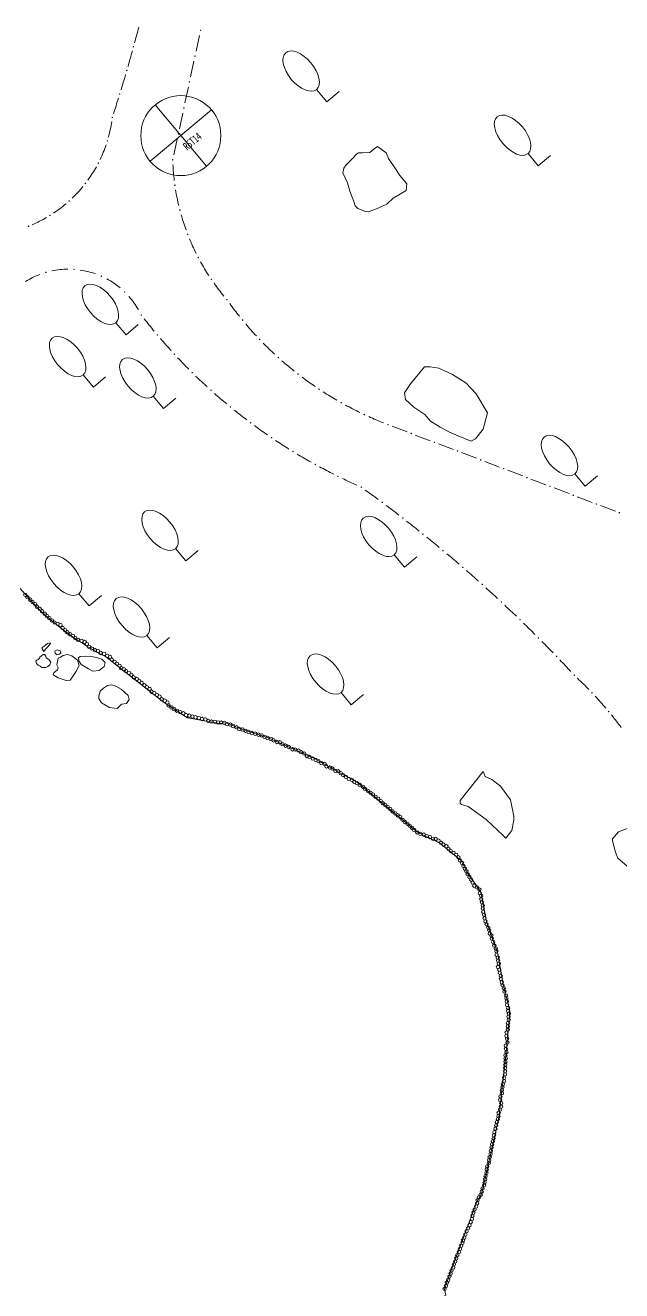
# Model space of a CAD drawing. Header units: metres. Extents: x -10443 to -4073, y -33280 to -26846.
# Drawn here: x -7819.47 to -7800.84, y -29618.08 to -29578.56 of the extents above; entities that cross this region are included whole.
import ezdxf
from ezdxf.enums import TextEntityAlignment as Align

# ---------------------------------------------------------------- set-up
doc = ezdxf.new("R2010")
doc.units = ezdxf.units.M
doc.header["$MEASUREMENT"] = 0
doc.linetypes.add('CONTINUOUS_1', pattern=[0])
doc.linetypes.add('CONTINUOUS_2', pattern=[0])
for name, color, linetype, lineweight in [('園路', 241, 'CONTINUOUS_2', 18), ('基準点', 254, 'CONTINUOUS_2', 18), ('木', 254, 'CONTINUOUS_2', 18), ('木材', 241, 'CONTINUOUS_2', 18), ('石', 241, 'CONTINUOUS_2', 18), ('護岸', 241, 'CONTINUOUS_2', 18)]:
    doc.layers.add(name, color=color, linetype=linetype, lineweight=lineweight)
doc.styles.add('MS Gothic', font='MS Gothic.ttf')

msp = doc.modelspace()

# ---------------------------------------------------------------- hatches: boundary and pattern name
at = {"layer": '園路', "linetype": 'CONTINUOUS_1', "lineweight": 18}
for points in [[(-7813.985, -29578.717, 1), (-7814, -29578.717, 1)], [(-7816.081, -29579.235, 1), (-7816.096, -29579.235, 1)], [(-7814.158, -29579.526, 1), (-7814.173, -29579.526, 1)], [(-7816.29, -29579.974, 1), (-7816.305, -29579.974, 1)], [(-7814.332, -29580.336, 1), (-7814.347, -29580.336, 1)], [(-7816.511, -29580.71, 1), (-7816.526, -29580.71, 1)], [(-7816.744, -29581.441, 1), (-7816.759, -29581.441, 1)], [(-7814.506, -29581.145, 1), (-7814.521, -29581.145, 1)], [(-7816.897, -29582.175, 1), (-7816.912, -29582.175, 1)], [(-7814.68, -29581.954, 1), (-7814.695, -29581.954, 1)], [(-7817.18, -29582.868, 1), (-7817.195, -29582.868, 1)], [(-7814.854, -29582.763, 1), (-7814.869, -29582.763, 1)], [(-7817.582, -29583.501, 1), (-7817.597, -29583.501, 1)], [(-7814.787, -29583.556, 1), (-7814.802, -29583.556, 1)], [(-7818.09, -29584.05, 1), (-7818.105, -29584.05, 1)], [(-7818.689, -29584.5, 1), (-7818.704, -29584.5, 1)], [(-7814.63, -29584.335, 1), (-7814.645, -29584.335, 1)], [(-7819.359, -29584.836, 1), (-7819.374, -29584.836, 1)], [(-7814.386, -29585.092, 1), (-7814.401, -29585.092, 1)], [(-7814.057, -29585.816, 1), (-7814.072, -29585.816, 1)], [(-7818.819, -29586.279, 1), (-7818.834, -29586.279, 1)], [(-7817.941, -29586.185, 1), (-7817.956, -29586.185, 1)], [(-7817.085, -29586.398, 1), (-7817.1, -29586.398, 1)], [(-7813.648, -29586.498, 1), (-7813.663, -29586.498, 1)], [(-7816.354, -29586.892, 1), (-7816.369, -29586.892, 1)], [(-7813.163, -29587.128, 1), (-7813.178, -29587.128, 1)], [(-7815.837, -29587.608, 1), (-7815.852, -29587.608, 1)], [(-7812.673, -29587.77, 1), (-7812.688, -29587.77, 1)], [(-7815.335, -29588.232, 1), (-7815.35, -29588.232, 1)], [(-7812.136, -29588.374, 1), (-7812.151, -29588.374, 1)], [(-7814.803, -29588.833, 1), (-7814.818, -29588.833, 1)], [(-7811.556, -29588.937, 1), (-7811.571, -29588.937, 1)], [(-7814.246, -29589.409, 1), (-7814.261, -29589.409, 1)], [(-7810.936, -29589.455, 1), (-7810.951, -29589.455, 1)], [(-7813.662, -29589.958, 1), (-7813.677, -29589.958, 1)], [(-7810.28, -29589.926, 1), (-7810.295, -29589.926, 1)], [(-7813.053, -29590.481, 1), (-7813.068, -29590.481, 1)], [(-7809.591, -29590.348, 1), (-7809.606, -29590.348, 1)], [(-7812.422, -29590.975, 1), (-7812.437, -29590.975, 1)], [(-7808.872, -29590.717, 1), (-7808.887, -29590.717, 1)], [(-7808.128, -29591.033, 1), (-7808.143, -29591.033, 1)], [(-7807.405, -29591.308, 1), (-7807.42, -29591.308, 1)], [(-7811.768, -29591.439, 1), (-7811.783, -29591.439, 1)], [(-7806.682, -29591.583, 1), (-7806.697, -29591.583, 1)], [(-7811.094, -29591.873, 1), (-7811.109, -29591.873, 1)], [(-7805.96, -29591.859, 1), (-7805.975, -29591.859, 1)], [(-7805.237, -29592.134, 1), (-7805.252, -29592.134, 1)], [(-7810.401, -29592.276, 1), (-7810.416, -29592.276, 1)], [(-7804.514, -29592.409, 1), (-7804.529, -29592.409, 1)], [(-7809.69, -29592.647, 1), (-7809.705, -29592.647, 1)], [(-7808.963, -29592.984, 1), (-7808.978, -29592.984, 1)], [(-7803.791, -29592.685, 1), (-7803.806, -29592.685, 1)], [(-7803.068, -29592.96, 1), (-7803.083, -29592.96, 1)], [(-7802.345, -29593.236, 1), (-7802.36, -29593.236, 1)], [(-7808.311, -29593.462, 1), (-7808.326, -29593.462, 1)], [(-7801.622, -29593.511, 1), (-7801.637, -29593.511, 1)], [(-7800.899, -29593.786, 1), (-7800.914, -29593.786, 1)], [(-7807.668, -29593.951, 1), (-7807.683, -29593.951, 1)], [(-7807.034, -29594.453, 1), (-7807.049, -29594.453, 1)], [(-7806.409, -29594.965, 1), (-7806.424, -29594.965, 1)], [(-7805.794, -29595.489, 1), (-7805.809, -29595.489, 1)], [(-7805.188, -29596.024, 1), (-7805.203, -29596.024, 1)], [(-7804.592, -29596.57, 1), (-7804.607, -29596.57, 1)], [(-7804.006, -29597.126, 1), (-7804.021, -29597.126, 1)], [(-7803.43, -29597.693, 1), (-7803.445, -29597.693, 1)], [(-7802.865, -29598.271, 1), (-7802.88, -29598.271, 1)], [(-7802.31, -29598.858, 1), (-7802.325, -29598.858, 1)], [(-7801.757, -29599.408, 1), (-7801.772, -29599.408, 1)], [(-7801.239, -29599.992, 1), (-7801.254, -29599.992, 1)]]:
    msp.add_hatch(color=241, dxfattribs=at).paths.add_polyline_path(points, flags=0)

# ---------------------------------------------------------------- linework, layer by layer
at = {"layer": '園路', "color": 1, "linetype": 'CONTINUOUS_1', "lineweight": 18}
for p, q in [((-7814.027, -29578.877), (-7814.132, -29579.366)), ((-7814.2, -29579.687), (-7814.305, -29580.175)), ((-7814.374, -29580.496), (-7814.479, -29580.985)), ((-7814.548, -29581.305), (-7814.653, -29581.794)), ((-7814.722, -29582.114), (-7814.827, -29582.603)), ((-7808.008, -29591.081), (-7807.541, -29591.259)), ((-7807.285, -29591.357), (-7806.818, -29591.535)), ((-7806.562, -29591.632), (-7806.095, -29591.81)), ((-7805.839, -29591.907), (-7805.372, -29592.085)), ((-7805.116, -29592.183), (-7804.649, -29592.361)), ((-7804.393, -29592.458), (-7803.926, -29592.636)), ((-7803.67, -29592.733), (-7803.203, -29592.911)), ((-7802.948, -29593.009), (-7802.48, -29593.187)), ((-7802.225, -29593.284), (-7801.757, -29593.462)), ((-7801.502, -29593.56), (-7801.034, -29593.738))]:
    msp.add_line(p, q, dxfattribs=at)
for centre in [(-7813.992, -29578.717), (-7816.089, -29579.235), (-7814.166, -29579.526), (-7816.297, -29579.974), (-7814.34, -29580.336), (-7816.518, -29580.71), (-7816.751, -29581.441), (-7814.514, -29581.145), (-7816.905, -29582.175), (-7814.688, -29581.954), (-7817.187, -29582.868), (-7814.861, -29582.763), (-7817.589, -29583.501), (-7814.794, -29583.556), (-7818.098, -29584.05), (-7818.697, -29584.5), (-7814.638, -29584.335), (-7819.367, -29584.836), (-7814.393, -29585.092), (-7814.064, -29585.816), (-7818.826, -29586.279), (-7817.949, -29586.185), (-7817.092, -29586.398), (-7813.655, -29586.498), (-7816.362, -29586.892), (-7813.171, -29587.128), (-7815.845, -29587.608), (-7812.68, -29587.77), (-7815.342, -29588.232), (-7812.144, -29588.374), (-7814.811, -29588.833), (-7811.564, -29588.937), (-7814.253, -29589.409), (-7810.944, -29589.455), (-7813.669, -29589.958), (-7810.288, -29589.926), (-7813.061, -29590.481), (-7809.598, -29590.348), (-7812.429, -29590.975), (-7808.88, -29590.717), (-7808.136, -29591.033), (-7807.413, -29591.308), (-7811.776, -29591.439), (-7806.69, -29591.583), (-7811.102, -29591.873), (-7805.967, -29591.859), (-7805.244, -29592.134), (-7810.408, -29592.276), (-7804.521, -29592.409), (-7809.697, -29592.647), (-7808.97, -29592.984), (-7803.798, -29592.685), (-7803.075, -29592.96), (-7802.352, -29593.236), (-7808.318, -29593.462), (-7801.63, -29593.511), (-7800.907, -29593.786), (-7807.675, -29593.951), (-7807.041, -29594.453), (-7806.416, -29594.965), (-7805.801, -29595.489), (-7805.195, -29596.024), (-7804.599, -29596.57), (-7804.013, -29597.126), (-7803.438, -29597.693), (-7802.872, -29598.271), (-7802.318, -29598.858), (-7801.764, -29599.408), (-7801.246, -29599.992)]:
    msp.add_circle(centre, 0.0075, dxfattribs=at)
for centre, radius, start, end in [((-7860.621, -29567.062), 46.167, 344.8781, 345.4986), ((-7860.621, -29567.062), 46.167, 343.9251, 344.5456), ((-7860.621, -29567.062), 46.167, 342.9721, 343.5926), ((-7860.621, -29567.062), 46.167, 342.0191, 342.6396), ((-7820.889, -29580.958), 4.166, 344.7348, 351.6113), ((-7820.889, -29580.958), 4.166, 334.4179, 341.2944), ((-7820.889, -29580.958), 4.166, 324.1009, 330.9775), ((-7807.89, -29582.574), 6.974, 182.7736, 186.8816), ((-7820.889, -29580.958), 4.166, 313.784, 320.6606), ((-7807.89, -29582.574), 6.974, 189.3105, 193.4186), ((-7820.889, -29580.958), 4.166, 303.4671, 310.3437), ((-7820.889, -29580.958), 4.166, 293.1502, 300.0267), ((-7807.89, -29582.574), 6.974, 195.8474, 199.9555), ((-7807.89, -29582.574), 6.974, 202.3843, 206.4924), ((-7818.122, -29588.707), 2.528, 90.462, 101.7924), ((-7818.122, -29588.707), 2.528, 70.3622, 81.6926), ((-7807.89, -29582.574), 6.974, 208.9213, 213.0293), ((-7818.122, -29588.707), 2.528, 110.5618, 121.8922), ((-7818.122, -29588.707), 2.528, 50.2623, 61.5928), ((-7807.89, -29582.574), 6.974, 215.4582, 219.5663), ((-7818.122, -29588.707), 2.528, 30.1625, 41.4929), ((-7804.241, -29580.81), 10.94, 216.0867, 218.7055), ((-7801.962, -29576.94), 17.509, 218.033, 219.6692), ((-7804.241, -29580.81), 10.94, 220.3193, 222.9381), ((-7801.962, -29576.94), 17.509, 220.657, 222.2933), ((-7804.241, -29580.81), 10.94, 224.5519, 227.1707), ((-7801.962, -29576.94), 17.509, 223.2811, 224.9174), ((-7804.241, -29580.81), 10.94, 228.7845, 231.4032), ((-7801.962, -29576.94), 17.509, 225.9052, 227.5414), ((-7804.241, -29580.81), 10.94, 233.0171, 235.6358), ((-7801.962, -29576.94), 17.509, 228.5293, 230.1655), ((-7804.241, -29580.81), 10.94, 237.2497, 239.8684), ((-7801.962, -29576.94), 17.509, 231.1534, 232.7896), ((-7804.241, -29580.81), 10.94, 241.4823, 244.101), ((-7804.241, -29580.81), 10.94, 245.7149, 248.3336), ((-7801.962, -29576.94), 17.509, 233.7775, 235.4137), ((-7801.962, -29576.94), 17.509, 236.4016, 238.0378), ((-7801.962, -29576.94), 17.509, 239.0256, 240.6619), ((-7801.962, -29576.94), 17.509, 241.6497, 243.286), ((-7801.962, -29576.94), 17.509, 244.2738, 245.91), ((-7834.92, -29629.077), 44.453, 53.4417, 54.0861), ((-7834.92, -29629.077), 44.453, 52.4, 53.0445), ((-7834.92, -29629.077), 44.453, 51.3584, 52.0029), ((-7834.92, -29629.077), 44.453, 50.3168, 50.9612), ((-7834.92, -29629.077), 44.453, 49.2752, 49.9196), ((-7834.92, -29629.077), 44.453, 48.2335, 48.878), ((-7834.92, -29629.077), 44.453, 47.1919, 47.8363), ((-7834.92, -29629.077), 44.453, 46.1503, 46.7947), ((-7834.92, -29629.077), 44.453, 45.1086, 45.7531), ((-7834.92, -29629.077), 44.453, 44.067, 44.7115), ((-7834.92, -29629.077), 44.453, 43.0254, 43.6698), ((-7810.827, -29607.979), 12.474, 44.0467, 46.3434), ((-7810.827, -29607.979), 12.474, 40.4625, 42.7592), ((-7810.827, -29607.979), 12.474, 36.8783, 39.1749)]:
    msp.add_arc(centre, radius, start, end, dxfattribs=at)
at = {"layer": '基準点', "color": 1, "linetype": 'CONTINUOUS_2', "lineweight": 18}
for p, q in [((-7813.806, -29582.964), (-7815.412, -29581.048)), ((-7815.567, -29582.809), (-7813.651, -29581.203))]:
    msp.add_line(p, q, dxfattribs=at)
msp.add_circle((-7814.609, -29582.006), 1.25, dxfattribs=at)
at = {"layer": '木', "color": 1, "linetype": 'CONTINUOUS_1', "lineweight": 18}
for p, q in [((-7810.047, -29580.951), (-7810.369, -29580.568)), ((-7809.664, -29580.63), (-7810.047, -29580.951)), ((-7803.441, -29582.951), (-7803.762, -29582.568)), ((-7803.058, -29582.63), (-7803.441, -29582.951)), ((-7816.32, -29588.232), (-7816.642, -29587.849)), ((-7815.937, -29587.91), (-7816.32, -29588.232)), ((-7817.341, -29589.865), (-7817.662, -29589.482)), ((-7816.958, -29589.543), (-7817.341, -29589.865)), ((-7815.147, -29590.531), (-7815.469, -29590.148)), ((-7814.764, -29590.21), (-7815.147, -29590.531)), ((-7801.977, -29592.955), (-7802.299, -29592.572)), ((-7801.594, -29592.633), (-7801.977, -29592.955)), ((-7814.455, -29595.289), (-7814.776, -29594.906)), ((-7814.072, -29594.968), (-7814.455, -29595.289)), ((-7807.624, -29595.484), (-7807.945, -29595.1)), ((-7807.241, -29595.162), (-7807.624, -29595.484)), ((-7817.469, -29596.695), (-7817.79, -29596.312)), ((-7817.086, -29596.374), (-7817.469, -29596.695)), ((-7815.346, -29598), (-7815.667, -29597.617)), ((-7814.963, -29597.678), (-7815.346, -29598)), ((-7809.283, -29599.78), (-7809.604, -29599.397)), ((-7808.9, -29599.459), (-7809.283, -29599.78))]:
    msp.add_line(p, q, dxfattribs=at)
for centre in [(-7810.851, -29579.993), (-7804.244, -29581.994), (-7817.124, -29587.274), (-7818.144, -29588.907), (-7815.951, -29589.574), (-7802.781, -29591.997), (-7815.258, -29594.332), (-7808.427, -29594.526), (-7818.272, -29595.738), (-7816.149, -29597.042), (-7810.086, -29598.823)]:
    msp.add_ellipse(centre, major_axis=(-0.482, 0.575), ratio=0.533333, dxfattribs=at)
at = {"layer": '木材', "color": 4, "linetype": 'CONTINUOUS_2', "lineweight": 18}
for centre, radius in [((-7819.47, -29596.349), 0.0536), ((-7819.401, -29596.424), 0.0536), ((-7819.314, -29596.5), 0.0536), ((-7819.24, -29596.576), 0.0536), ((-7819.161, -29596.637), 0.0536), ((-7819.102, -29596.725), 0.0536), ((-7819.017, -29596.788), 0.0536), ((-7818.943, -29596.865), 0.0536), ((-7818.859, -29596.944), 0.0536), ((-7818.789, -29597.015), 0.0536), ((-7818.717, -29597.078), 0.0536), ((-7818.637, -29597.151), 0.0536), ((-7818.553, -29597.215), 0.0536), ((-7818.459, -29597.255), 0.0536), ((-7818.367, -29597.292), 0.0536), ((-7818.3, -29597.384), 0.0536), ((-7818.23, -29597.449), 0.0536), ((-7818.153, -29597.52), 0.0536), ((-7818.064, -29597.582), 0.0536), ((-7817.98, -29597.63), 0.0536), ((-7817.907, -29597.701), 0.0536), ((-7817.821, -29597.757), 0.0536), ((-7817.71, -29597.786), 0.0536), ((-7817.614, -29597.821), 0.0536), ((-7817.546, -29597.89), 0.0536), ((-7817.484, -29597.97), 0.0536), ((-7817.385, -29598.027), 0.0536), ((-7817.29, -29598.079), 0.0536), ((-7817.195, -29598.105), 0.0536), ((-7817.112, -29598.165), 0.0536), ((-7817.003, -29598.191), 0.0536), ((-7816.909, -29598.25), 0.0536), ((-7816.82, -29598.291), 0.0536), ((-7816.767, -29598.373), 0.0536), ((-7816.674, -29598.44), 0.0536), ((-7816.608, -29598.501), 0.0536), ((-7816.525, -29598.562), 0.0536), ((-7816.476, -29598.638), 0.0536), ((-7816.385, -29598.675), 0.0536), ((-7816.321, -29598.73), 0.0536), ((-7816.227, -29598.783), 0.0536), ((-7816.152, -29598.843), 0.0536), ((-7816.084, -29598.924), 0.0536), ((-7815.981, -29598.975), 0.0536), ((-7815.911, -29599.037), 0.0536), ((-7815.832, -29599.102), 0.0536), ((-7815.746, -29599.171), 0.0536), ((-7815.67, -29599.235), 0.0536), ((-7815.582, -29599.289), 0.0536), ((-7815.53, -29599.372), 0.0536), ((-7815.438, -29599.42), 0.0536), ((-7815.358, -29599.476), 0.0536), ((-7815.276, -29599.528), 0.0536), ((-7815.207, -29599.61), 0.0536), ((-7815.109, -29599.652), 0.0536), ((-7815.031, -29599.711), 0.0536), ((-7814.994, -29599.798), 0.0536), ((-7814.899, -29599.867), 0.0536), ((-7814.817, -29599.919), 0.0536), ((-7814.731, -29599.968), 0.0536), ((-7814.632, -29600.01), 0.0536), ((-7814.531, -29600.046), 0.0536), ((-7814.445, -29600.105), 0.0536), ((-7814.344, -29600.122), 0.0536), ((-7814.246, -29600.149), 0.0536), ((-7814.15, -29600.173), 0.0536), ((-7814.045, -29600.197), 0.0536), ((-7813.947, -29600.226), 0.0536), ((-7813.844, -29600.241), 0.0536), ((-7813.752, -29600.286), 0.0536), ((-7813.655, -29600.306), 0.0536), ((-7813.545, -29600.313), 0.0536), ((-7813.441, -29600.334), 0.0536), ((-7813.352, -29600.338), 0.0536), ((-7813.249, -29600.346), 0.0536), ((-7813.164, -29600.387), 0.0536), ((-7813.062, -29600.401), 0.0536), ((-7812.975, -29600.45), 0.0536), ((-7812.871, -29600.484), 0.0536), ((-7812.786, -29600.535), 0.0536), ((-7812.682, -29600.554), 0.0536), ((-7812.587, -29600.592), 0.0536), ((-7812.495, -29600.629), 0.0536), ((-7812.394, -29600.661), 0.0536), ((-7812.288, -29600.685), 0.0536), ((-7812.183, -29600.716), 0.0536), ((-7812.082, -29600.739), 0.0536), ((-7811.991, -29600.784), 0.0536), ((-7811.9, -29600.818), 0.0536), ((-7811.797, -29600.845), 0.0536), ((-7811.714, -29600.892), 0.0536), ((-7811.608, -29600.943), 0.0536), ((-7811.514, -29600.955), 0.0536), ((-7811.434, -29601.014), 0.0536), ((-7811.335, -29601.057), 0.0536), ((-7811.24, -29601.099), 0.0536), ((-7811.122, -29601.172), 0.0536), ((-7811.035, -29601.182), 0.0524), ((-7810.929, -29601.211), 0.0524), ((-7810.851, -29601.266), 0.0524), ((-7810.751, -29601.307), 0.0524), ((-7810.67, -29601.383), 0.0524), ((-7810.593, -29601.411), 0.0524), ((-7810.485, -29601.461), 0.0524), ((-7810.4, -29601.501), 0.0524), ((-7810.312, -29601.541), 0.0524), ((-7810.216, -29601.608), 0.0524), ((-7810.12, -29601.627), 0.0524), ((-7810.06, -29601.704), 0.0524), ((-7809.949, -29601.742), 0.0524), ((-7809.873, -29601.773), 0.0524), ((-7809.778, -29601.845), 0.0524), ((-7809.695, -29601.858), 0.0524), ((-7809.612, -29601.917), 0.0524), ((-7809.539, -29601.976), 0.0524), ((-7809.45, -29602.036), 0.0524), ((-7809.365, -29602.094), 0.0524), ((-7809.263, -29602.128), 0.0524), ((-7809.189, -29602.186), 0.0524), ((-7809.102, -29602.232), 0.0524), ((-7809.019, -29602.284), 0.0524), ((-7808.922, -29602.343), 0.0524), ((-7808.851, -29602.409), 0.0524), ((-7808.758, -29602.477), 0.0524), ((-7808.681, -29602.533), 0.0524), ((-7808.606, -29602.583), 0.0524), ((-7808.526, -29602.652), 0.0524), ((-7808.444, -29602.717), 0.0524), ((-7808.364, -29602.789), 0.0524), ((-7808.299, -29602.856), 0.0524), ((-7808.224, -29602.916), 0.0524), ((-7808.144, -29602.976), 0.0524), ((-7808.068, -29603.04), 0.0524), ((-7807.992, -29603.113), 0.0524), ((-7807.908, -29603.177), 0.0524), ((-7807.835, -29603.234), 0.0524), ((-7807.754, -29603.286), 0.0524), ((-7807.684, -29603.371), 0.0524), ((-7807.615, -29603.439), 0.0524), ((-7807.53, -29603.498), 0.0524), ((-7807.458, -29603.559), 0.0524), ((-7807.381, -29603.631), 0.0524), ((-7807.319, -29603.688), 0.0524), ((-7807.222, -29603.766), 0.0524), ((-7807.127, -29603.815), 0.0524), ((-7807.021, -29603.838), 0.0524), ((-7806.929, -29603.885), 0.0524), ((-7806.825, -29603.915), 0.0524), ((-7806.731, -29603.965), 0.0524), ((-7806.649, -29603.968), 0.0524), ((-7806.559, -29604.022), 0.0524), ((-7806.479, -29604.095), 0.0524), ((-7806.408, -29604.15), 0.0524), ((-7806.312, -29604.198), 0.0524), ((-7806.248, -29604.283), 0.0524), ((-7806.175, -29604.351), 0.0524), ((-7806.09, -29604.402), 0.0524), ((-7806.008, -29604.464), 0.0524), ((-7805.94, -29604.545), 0.0524), ((-7805.889, -29604.636), 0.0524), ((-7805.825, -29604.721), 0.0524), ((-7805.779, -29604.812), 0.0524), ((-7805.739, -29604.897), 0.0524), ((-7805.69, -29604.982), 0.0524), ((-7805.648, -29605.072), 0.0524), ((-7805.591, -29605.16), 0.0524), ((-7805.536, -29605.244), 0.0524), ((-7805.494, -29605.334), 0.0524), ((-7805.444, -29605.431), 0.0524), ((-7805.361, -29605.481), 0.0524), ((-7805.282, -29605.551), 0.0524), ((-7805.268, -29605.667), 0.0524), ((-7805.226, -29605.743), 0.0524), ((-7805.225, -29605.853), 0.0524), ((-7805.201, -29605.948), 0.0524), ((-7805.176, -29606.048), 0.0524), ((-7805.179, -29606.141), 0.0524), ((-7805.163, -29606.244), 0.0524), ((-7805.135, -29606.338), 0.0524), ((-7805.119, -29606.446), 0.0524), ((-7805.094, -29606.543), 0.0524), ((-7805.056, -29606.637), 0.0524), ((-7805.004, -29606.741), 0.0524), ((-7804.975, -29606.824), 0.0524), ((-7804.957, -29606.926), 0.0524), ((-7804.907, -29606.991), 0.0524), ((-7804.894, -29607.083), 0.0524), ((-7804.849, -29607.195), 0.0524), ((-7804.815, -29607.3), 0.0524), ((-7804.77, -29607.39), 0.0524), ((-7804.749, -29607.481), 0.0524), ((-7804.744, -29607.588), 0.0524), ((-7804.707, -29607.675), 0.0524), ((-7804.701, -29607.97), 0.0524), ((-7804.699, -29607.771), 0.0524), ((-7804.674, -29607.862), 0.0524), ((-7804.661, -29608.058), 0.0524), ((-7804.645, -29608.15), 0.0524), ((-7804.616, -29608.245), 0.0524), ((-7804.609, -29608.343), 0.0524), ((-7804.585, -29608.449), 0.0524), ((-7804.556, -29608.542), 0.0524), ((-7804.52, -29608.628), 0.0524), ((-7804.5, -29608.738), 0.0524), ((-7804.455, -29608.86), 0.0524), ((-7804.439, -29608.944), 0.0524), ((-7804.425, -29609.046), 0.0524), ((-7804.418, -29609.152), 0.0524), ((-7804.386, -29609.342), 0.0524), ((-7804.379, -29609.252), 0.0524), ((-7804.373, -29609.524), 0.0524), ((-7804.366, -29609.62), 0.0524), ((-7804.359, -29609.425), 0.0524), ((-7804.434, -29610.02), 0.0524), ((-7804.392, -29609.923), 0.0524), ((-7804.39, -29609.825), 0.0524), ((-7804.388, -29609.723), 0.0524), ((-7804.458, -29610.426), 0.0524), ((-7804.435, -29610.125), 0.0524), ((-7804.416, -29610.215), 0.0524), ((-7804.406, -29610.331), 0.0524), ((-7804.47, -29610.729), 0.0524), ((-7804.455, -29610.528), 0.0524), ((-7804.439, -29610.625), 0.0524), ((-7804.481, -29611.123), 0.0524), ((-7804.476, -29611.025), 0.0524), ((-7804.469, -29610.929), 0.0524), ((-7804.461, -29610.827), 0.0524), ((-7804.517, -29611.531), 0.0524), ((-7804.51, -29611.432), 0.0524), ((-7804.485, -29611.325), 0.0524), ((-7804.479, -29611.227), 0.0524), ((-7804.581, -29611.915), 0.0524), ((-7804.576, -29611.815), 0.0524), ((-7804.562, -29611.725), 0.0524), ((-7804.546, -29611.625), 0.0524), ((-7804.633, -29612.123), 0.0524), ((-7804.627, -29612.012), 0.0524), ((-7804.607, -29612.329), 0.0524), ((-7804.601, -29612.221), 0.0524), ((-7804.702, -29612.72), 0.0524), ((-7804.686, -29612.624), 0.0524), ((-7804.68, -29612.528), 0.0524), ((-7804.636, -29612.42), 0.0524), ((-7804.814, -29613.128), 0.0524), ((-7804.782, -29613.022), 0.0524), ((-7804.757, -29612.919), 0.0524), ((-7804.733, -29612.814), 0.0524), ((-7804.884, -29613.511), 0.0524), ((-7804.858, -29613.416), 0.0524), ((-7804.838, -29613.323), 0.0524), ((-7804.821, -29613.226), 0.0524), ((-7804.961, -29613.91), 0.0524), ((-7804.93, -29613.805), 0.0524), ((-7804.925, -29613.714), 0.0524), ((-7804.901, -29613.606), 0.0524), ((-7805.053, -29614.291), 0.0524), ((-7805.036, -29614.196), 0.0524), ((-7804.988, -29614.099), 0.0524), ((-7804.976, -29614.003), 0.0524), ((-7805.118, -29614.698), 0.0524), ((-7805.102, -29614.599), 0.0524), ((-7805.088, -29614.499), 0.0524), ((-7805.062, -29614.401), 0.0524), ((-7805.302, -29615.164), 0.0524), ((-7805.242, -29615.082), 0.0524), ((-7805.207, -29614.987), 0.0524), ((-7805.183, -29614.886), 0.0524), ((-7805.136, -29614.785), 0.0524), ((-7805.43, -29615.54), 0.0524), ((-7805.387, -29615.449), 0.0524), ((-7805.353, -29615.355), 0.0524), ((-7805.34, -29615.254), 0.0524), ((-7805.551, -29615.936), 0.0524), ((-7805.517, -29615.841), 0.0524), ((-7805.5, -29615.74), 0.0524), ((-7805.467, -29615.642), 0.0524), ((-7805.721, -29616.324), 0.0524), ((-7805.681, -29616.22), 0.0524), ((-7805.637, -29616.129), 0.0524), ((-7805.589, -29616.037), 0.0524), ((-7805.851, -29616.674), 0.0524), ((-7805.814, -29616.588), 0.0524), ((-7805.794, -29616.506), 0.0524), ((-7805.756, -29616.417), 0.0524), ((-7806.006, -29617.068), 0.0524), ((-7805.971, -29616.966), 0.0524), ((-7805.924, -29616.873), 0.0524), ((-7805.893, -29616.774), 0.0524), ((-7806.15, -29617.443), 0.0524), ((-7806.099, -29617.358), 0.0524), ((-7806.077, -29617.26), 0.0524), ((-7806.038, -29617.166), 0.0524), ((-7806.329, -29617.929), 0.0524), ((-7806.295, -29617.827), 0.0524), ((-7806.257, -29617.741), 0.0524), ((-7806.22, -29617.638), 0.0524), ((-7806.18, -29617.543), 0.0524), ((-7806.368, -29618.025), 0.0524)]:
    msp.add_circle(centre, radius, dxfattribs=at)
at = {"layer": '石', "color": 4, "linetype": 'CONTINUOUS_2', "lineweight": 18, "flags": 128}
for points in [[(-7809.118, -29582.589), (-7809.245, -29582.724), (-7809.439, -29582.918), (-7809.52, -29583.028), (-7809.546, -29583.17), (-7809.4, -29583.483), (-7809.325, -29583.745), (-7809.205, -29584.065), (-7809.165, -29584.197), (-7809.076, -29584.286), (-7808.838, -29584.38), (-7808.756, -29584.385), (-7808.493, -29584.294), (-7808.172, -29584.146), (-7807.977, -29583.961), (-7807.567, -29583.724), (-7807.549, -29583.512), (-7807.763, -29583.257), (-7807.902, -29583.04), (-7808.122, -29582.721), (-7808.199, -29582.541), (-7808.462, -29582.348), (-7808.578, -29582.43), (-7808.705, -29582.532), (-7808.934, -29582.543), (-7809.061, -29582.55), (-7809.118, -29582.589)], [(-7806.994, -29589.233), (-7807.438, -29589.757), (-7807.622, -29590.039), (-7807.594, -29590.253), (-7807.333, -29590.488), (-7806.99, -29590.717), (-7806.814, -29590.927), (-7806.51, -29591.109), (-7806.213, -29591.273), (-7805.549, -29591.552), (-7805.405, -29591.478), (-7805.162, -29591.179), (-7805.031, -29590.663), (-7805.381, -29590.075), (-7805.701, -29589.731), (-7806.12, -29589.47), (-7806.548, -29589.272), (-7806.82, -29589.223), (-7806.994, -29589.233)], [(-7818.952, -29598.017), (-7818.89, -29598.12), (-7818.834, -29598.048), (-7818.779, -29597.978), (-7818.721, -29597.922), (-7818.683, -29597.869), (-7818.691, -29597.844), (-7818.777, -29597.867), (-7818.836, -29597.919), (-7818.888, -29597.963), (-7818.928, -29597.982), (-7818.952, -29598.017)], [(-7818.531, -29598.169), (-7818.541, -29598.106), (-7818.473, -29598.061), (-7818.375, -29598.098), (-7818.36, -29598.17), (-7818.405, -29598.205), (-7818.47, -29598.22), (-7818.512, -29598.192), (-7818.531, -29598.169)], [(-7819.009, -29598.298), (-7818.909, -29598.209), (-7818.866, -29598.208), (-7818.83, -29598.265), (-7818.817, -29598.311), (-7818.731, -29598.366), (-7818.669, -29598.453), (-7818.702, -29598.538), (-7818.763, -29598.586), (-7818.829, -29598.62), (-7818.953, -29598.621), (-7819.006, -29598.574), (-7819.067, -29598.547), (-7819.12, -29598.492), (-7819.134, -29598.424), (-7819.109, -29598.393), (-7819.062, -29598.368), (-7819.021, -29598.329), (-7819.009, -29598.298)], [(-7818.441, -29598.329), (-7818.479, -29598.53), (-7818.44, -29598.614), (-7818.458, -29598.688), (-7818.571, -29598.787), (-7818.593, -29598.843), (-7818.443, -29598.94), (-7818.188, -29599.023), (-7818.066, -29599.016), (-7817.994, -29598.913), (-7817.888, -29598.755), (-7817.784, -29598.557), (-7817.839, -29598.39), (-7818.011, -29598.248), (-7818.163, -29598.212), (-7818.287, -29598.247), (-7818.369, -29598.295), (-7818.441, -29598.329)], [(-7817.355, -29598.727), (-7817.163, -29598.715), (-7817.008, -29598.584), (-7816.971, -29598.463), (-7817.074, -29598.353), (-7817.243, -29598.304), (-7817.404, -29598.27), (-7817.6, -29598.264), (-7817.757, -29598.279), (-7817.809, -29598.312), (-7817.791, -29598.409), (-7817.726, -29598.524), (-7817.493, -29598.663), (-7817.355, -29598.727)], [(-7816.46, -29599.765), (-7816.302, -29599.744), (-7816.222, -29599.613), (-7816.254, -29599.492), (-7816.471, -29599.297), (-7816.638, -29599.199), (-7816.77, -29599.161), (-7816.901, -29599.176), (-7817.021, -29599.266), (-7817.13, -29599.357), (-7817.173, -29599.515), (-7817.17, -29599.582), (-7817.09, -29599.716), (-7816.832, -29599.871), (-7816.596, -29599.9), (-7816.46, -29599.765)], [(-7805.163, -29601.861), (-7805.879, -29602.769), (-7805.886, -29602.849), (-7805.845, -29602.899), (-7805.634, -29602.961), (-7805.069, -29603.362), (-7804.542, -29603.864), (-7804.455, -29603.949), (-7804.269, -29603.703), (-7804.206, -29603.38), (-7804.204, -29603.256), (-7804.315, -29602.75), (-7804.627, -29602.328), (-7804.894, -29602.118), (-7805.105, -29602.024), (-7805.132, -29601.935), (-7805.163, -29601.861)], [(-7800.043, -29605.271), (-7800.251, -29605.206), (-7800.407, -29605.089), (-7800.605, -29604.878), (-7800.959, -29604.576), (-7801.035, -29604.385), (-7801.125, -29604.031), (-7801.128, -29603.965), (-7800.936, -29603.745), (-7800.766, -29603.682), (-7800.531, -29603.596), (-7800.192, -29603.62), (-7800.019, -29603.808), (-7799.91, -29604.019), (-7799.695, -29604.263), (-7799.499, -29604.56), (-7799.458, -29604.653), (-7799.775, -29605.009), (-7800.043, -29605.271)]]:
    msp.add_lwpolyline(points, dxfattribs=at)
at = {"layer": '護岸', "color": 1, "lineweight": 18, "flags": 128}
msp.add_lwpolyline([(-7868.595, -29568.482, 0.029871), (-7869, -29568.531), (-7869.249, -29568.965, -0.04263), (-7869.389, -29569.279), (-7870.132, -29569.822), (-7870.505, -29569.965), (-7871.156, -29570.005), (-7871.545, -29570.011), (-7872.673, -29569.516, 0.064147), (-7873.074, -29569.335), (-7873.355, -29569.013), (-7873.96, -29568.832), (-7875.508, -29568.368), (-7875.775, -29568.37), (-7875.905, -29568.4), (-7876.185, -29568.196), (-7876.919, -29567.952, 0.030306), (-7877.59, -29567.752), (-7877.98, -29567.699), (-7878.845, -29567.87), (-7880.679, -29568.479), (-7881.065, -29568.744, 0.013808), (-7882.353, -29570.475), (-7882.401, -29570.802), (-7882.751, -29570.921), (-7882.99, -29571.424), (-7884.185, -29572.877, -0.002837), (-7885.309, -29574.665), (-7885.362, -29575.66), (-7886.078, -29575.821), (-7887.497, -29577.832), (-7887.514, -29578.613), (-7888.219, -29578.815), (-7888.535, -29579.252), (-7891.771, -29583.877), (-7893.482, -29586.409), (-7893.717, -29586.803), (-7894.095, -29587.453, 0.206193), (-7894.605, -29589.277), (-7895.828, -29589.915), (-7897.406, -29591.306), (-7897.614, -29591.795), (-7898.13, -29591.726), (-7898.9, -29592.336), (-7899.604, -29593.04), (-7900.335, -29593.024), (-7900.62, -29592.641), (-7902.301, -29592.418), (-7904.072, -29592.463), (-7904.936, -29592.375), (-7906.598, -29591.238), (-7908.054, -29589.857), (-7909.406, -29587.434), (-7910.178, -29586.632), (-7910.6, -29585.943), (-7911.814, -29584.8), (-7916.79, -29587.316), (-7916.016, -29588.494), (-7915.934, -29590.292), (-7914.872, -29592.029), (-7913.061, -29593.219), (-7913.442, -29594.019), (-7913.509, -29594.078), (-7913.613, -29594.394), (-7913.565, -29595.065), (-7913.482, -29595.601), (-7913.547, -29595.7), (-7913.533, -29595.937), (-7913.317, -29596.478), (-7913.19, -29596.987), (-7913.061, -29597.154), (-7912.949, -29597.287), (-7912.882, -29597.338), (-7912.825, -29597.345), (-7912.698, -29597.361), (-7912.758, -29597.771), (-7912.423, -29597.828), (-7912.333, -29598.266), (-7912, -29598.823), (-7911.677, -29599.318), (-7911.311, -29599.643), (-7910.991, -29599.677), (-7910.774, -29599.904), (-7910.044, -29601.105), (-7909.642, -29601.555), (-7909.178, -29602.507), (-7908.906, -29603.458), (-7908.611, -29605.234), (-7908.705, -29606.122, -0.05449), (-7908.828, -29606.758), (-7908.629, -29607.301), (-7908.253, -29607.77), (-7907.925, -29608.423), (-7907.795, -29608.769), (-7907.855, -29609.17), (-7908.086, -29610.002), (-7908.431, -29611.685), (-7908.655, -29612.797), (-7909.604, -29614.611), (-7910.291, -29615.384), (-7911.898, -29616.456), (-7912.989, -29616.978), (-7913.477, -29617.263), (-7914.09, -29617.692), (-7915.816, -29618.29), (-7915.771, -29618.435), (-7916.471, -29618.72), (-7917.178, -29618.875), (-7917.797, -29619.414), (-7919.295, -29620.042), (-7920.532, -29620.694), (-7920.927, -29620.718), (-7921.882, -29621.144), (-7923.4, -29621.284), (-7923.971, -29621.249), (-7924.141, -29621.351), (-7924.832, -29621.747), (-7925.115, -29622.009), (-7925.848, -29622.592), (-7926.118, -29622.655), (-7926.754, -29623.193), (-7927.5, -29623.724), (-7928.092, -29623.973), (-7928.606, -29624.026), (-7929.321, -29624.217, 0.053336), (-7931.424, -29624.537), (-7933.012, -29624.865), (-7933.285, -29625.015), (-7934.365, -29625.551), (-7935.398, -29626.309), (-7935.65, -29626.451, 0.163573), (-7938.102, -29627.144), (-7938.829, -29628.02), (-7939.263, -29628.198), (-7939.862, -29628.126), (-7940.125, -29628.256), (-7941.298, -29629.283), (-7942.749, -29630.051), (-7943.527, -29630.868), (-7944.692, -29632), (-7945.383, -29632.603), (-7945.793, -29633.115), (-7946.393, -29633.457), (-7946.97, -29633.638, -0.199454), (-7947.741, -29634.206), (-7948.46, -29635.048), (-7948.602, -29635.406), (-7948.893, -29635.706), (-7949.142, -29635.949), (-7949.885, -29636.555, 0.147138), (-7950.689, -29638.074), (-7950.691, -29638.689), (-7950.564, -29639.352), (-7950.267, -29640.52, 0.108193), (-7949.829, -29641.537), (-7949.193, -29642.096), (-7948.405, -29642.587), (-7947.553, -29642.982), (-7946.674, -29643.31), (-7944.194, -29644.268), (-7943.745, -29644.369), (-7940.903, -29645.181), (-7939.992, -29645.245), (-7937.726, -29645.657, -0.124988), (-7935.685, -29646.613), (-7934.915, -29647.398, 0.084508), (-7933.94, -29647.892), (-7933.328, -29648.101), (-7932.524, -29648.139, -0.048677), (-7931.991, -29648.065), (-7931.451, -29648.326), (-7930.916, -29648.63), (-7930.522, -29648.843), (-7928.945, -29649.268), (-7927.522, -29649.836, -0.110064), (-7926.338, -29650.654), (-7925.989, -29651.305), (-7925.701, -29651.686), (-7925.511, -29652.01), (-7925.158, -29652.304), (-7924.193, -29652.894), (-7924.219, -29653.507), (-7924.062, -29654.081, -0.097033), (-7922.892, -29655.401), (-7922.527, -29655.905), (-7922.135, -29657.185), (-7922.006, -29657.69), (-7921.808, -29657.834), (-7921.437, -29658.518), (-7921.443, -29659.922), (-7921.759, -29660.076), (-7922.195, -29660.563), (-7922.384, -29661.084, 0.533567), (-7923.201, -29662.506), (-7923.376, -29663.201, 0.085308), (-7922.439, -29665.71), (-7921.618, -29667.041), (-7921.489, -29667.614), (-7921.469, -29668.344, 0.243514), (-7920.76, -29670.341), (-7920.185, -29670.913), (-7919.95, -29671.439), (-7920.021, -29671.625), (-7920.105, -29671.852), (-7920.023, -29672.135), (-7919.806, -29672.437), (-7919.311, -29672.994), (-7919.182, -29673.604), (-7919.411, -29673.791), (-7919.434, -29674.397), (-7919.204, -29674.893), (-7919.03, -29675.386), (-7918.942, -29675.742), (-7918.933, -29676.08), (-7919.068, -29676.251), (-7919.33, -29676.53), (-7919.912, -29676.68), (-7920.392, -29676.963), (-7920.372, -29677.429), (-7919.855, -29678.597), (-7920.012, -29679.811), (-7920.531, -29680.277), (-7920.917, -29680.297), (-7921.286, -29680.552), (-7921.108, -29681.074), (-7922.042, -29681.277), (-7922.355, -29681.36), (-7922.563, -29681.782), (-7922.751, -29681.932), (-7922.86, -29682.066), (-7922.973, -29682.23), (-7923.031, -29682.344), (-7923.185, -29682.626), (-7923.395, -29683.469), (-7923.095, -29685.49), (-7916.539, -29687.802), (-7913.516, -29687.753), (-7911.157, -29686.371), (-7911.279, -29685.962), (-7910.545, -29685.223), (-7908.812, -29684.26), (-7907.921, -29683.844), (-7907.087, -29682.99), (-7905.832, -29682.29), (-7904.774, -29681.922), (-7904.395, -29682.167), (-7903.299, -29681.457), (-7903.231, -29680.751), (-7901.99, -29679.867), (-7901.136, -29680.022), (-7900.382, -29679.73), (-7899.461, -29679.076), (-7899.379, -29678.921), (-7898.782, -29677.995), (-7897.185, -29676.938), (-7895.135, -29675.353), (-7894.717, -29675.28), (-7894.011, -29675.512), (-7893.347, -29675.093), (-7892.837, -29674.539), (-7892.975, -29673.592), (-7892.134, -29672.842), (-7891.448, -29672.559), (-7890.771, -29672.914), (-7889.835, -29672.214), (-7889.475, -29671.951), (-7889.218, -29672.022), (-7888.378, -29671.306), (-7888.28, -29670.967), (-7887.467, -29670.227), (-7887.01, -29670.025), (-7886.139, -29669.179), (-7885.765, -29669.055), (-7885.035, -29669.415), (-7884.652, -29670.002), (-7884.636, -29670.316), (-7884.078, -29670.497), (-7883.837, -29669.538), (-7882.829, -29669.712), (-7882.545, -29670.615), (-7882.24, -29671.171), (-7881.469, -29671.242), (-7881.084, -29670.563), (-7878.781, -29672.073), (-7878.558, -29672.422), (-7878.053, -29672.591), (-7877.551, -29672.509), (-7876.56, -29672.632), (-7875.947, -29672.898), (-7875.621, -29673.35), (-7875.117, -29674.048), (-7872.773, -29675.256), (-7872.601, -29674.979), (-7871.969, -29675.194), (-7871.617, -29675.47), (-7871.356, -29675.834), (-7871.034, -29676.148), (-7870.958, -29676.236), (-7870.426, -29676.832), (-7870.154, -29677.027), (-7870.019, -29677.04), (-7869.869, -29677.193), (-7869.571, -29677.512), (-7868.191, -29679.01), (-7867.21, -29679.786), (-7867.005, -29679.854), (-7865.934, -29680.409), (-7865.579, -29680.426), (-7864.921, -29680.318), (-7864.518, -29680.075, -0.071739), (-7862.92, -29679.538), (-7862.284, -29680.116), (-7861.189, -29680.086), (-7860.614, -29679.769), (-7860.712, -29679.142), (-7861.785, -29678.561), (-7861.657, -29678.144), (-7861.103, -29677.588, -0.005668), (-7859.653, -29676.139), (-7858.794, -29675.252), (-7858.254, -29675.455), (-7857.938, -29675.311), (-7857.404, -29674.768), (-7857.243, -29674.433), (-7856.678, -29674.228), (-7856.161, -29673.821), (-7855.804, -29673.395, -0.003363), (-7855.766, -29673.156), (-7855.921, -29672.879), (-7854.648, -29671.906), (-7853.483, -29671.023), (-7852.471, -29670.394), (-7851.622, -29670.049, 0.029878), (-7850.291, -29669.661), (-7848.85, -29669.255), (-7846.634, -29668.219), (-7845.954, -29667.845), (-7844.841, -29667.435), (-7844.615, -29667.464), (-7844.38, -29668.058), (-7843.98, -29668.622), (-7843.185, -29668.324), (-7842.136, -29667.493), (-7840.605, -29665.862), (-7838.338, -29662.988), (-7838.406, -29662.436, -0.258163), (-7838.793, -29660.393), (-7838.51, -29659.785), (-7838.069, -29658.974, 0.065209), (-7836.912, -29656.279), (-7836.659, -29655.464), (-7835.98, -29654.094), (-7835.353, -29653.05), (-7834.473, -29652.183), (-7834.874, -29651.647), (-7834.426, -29650.698), (-7834.252, -29650.193), (-7833.957, -29649.645), (-7833.855, -29648.665), (-7833.486, -29647.977), (-7832.559, -29646.625), (-7832.129, -29645.714), (-7831.769, -29645.692), (-7831.368, -29645.248), (-7831.063, -29644.96), (-7831.124, -29644.608), (-7831.31, -29644.602), (-7833.187, -29642.596, -0.287103), (-7833.729, -29640.253), (-7833.476, -29639.432), (-7833.301, -29639.16), (-7832.547, -29638.373), (-7832.437, -29637.964), (-7832.176, -29637.805), (-7832.094, -29637.533), (-7831.953, -29637.387), (-7831.739, -29637.277), (-7830.787, -29636.918), (-7830.673, -29636.982), (-7830.557, -29637.032), (-7830.206, -29636.642), (-7829.576, -29636.514), (-7829.231, -29636.384), (-7828.961, -29636.243), (-7828.462, -29636.267), (-7828.307, -29636.149), (-7827.96, -29635.774), (-7827.44, -29635.529), (-7826.741, -29635.564), (-7826.395, -29635.648), (-7826.211, -29635.418), (-7825.864, -29635.19), (-7825.253, -29635.116), (-7824.874, -29635.049), (-7823.648, -29634.951), (-7823.548, -29634.839), (-7822.813, -29634.621), (-7821.931, -29634.555), (-7821.384, -29634.288), (-7820.718, -29634.283), (-7820.375, -29634.211), (-7819.97, -29634.336), (-7819.839, -29634.11), (-7819.27, -29633.892), (-7818.972, -29633.876), (-7818.255, -29633.721), (-7817.997, -29633.796), (-7817.611, -29633.72), (-7817.252, -29633.347), (-7816.733, -29633.118), (-7816.552, -29633.05), (-7816.355, -29633.076), (-7816.071, -29633.172), (-7815.97, -29633.107), (-7815.86, -29632.792), (-7815.353, -29632.474), (-7815.057, -29632.206), (-7814.479, -29631.935), (-7814.345, -29631.973), (-7814.124, -29631.969), (-7814.023, -29631.908), (-7813.881, -29631.476), (-7813.485, -29631.078), (-7813.322, -29631.018), (-7813.185, -29630.946), (-7813.097, -29630.462), (-7812.882, -29630.11), (-7812.699, -29630.045), (-7812.298, -29629.757), (-7812.082, -29628.983), (-7812.074, -29628.843), (-7811.781, -29628.587), (-7811.398, -29628.502), (-7811.214, -29628.326), (-7811.169, -29628.067), (-7811.128, -29627.771), (-7811.151, -29627.426), (-7810.925, -29627.123), (-7810.793, -29626.98), (-7810.652, -29626.768), (-7810.664, -29626.431), (-7810.518, -29626.303), (-7810.337, -29626.188), (-7810.095, -29626.063), (-7810.141, -29625.828), (-7810.117, -29625.528), (-7809.934, -29625.255), (-7809.838, -29625.066), (-7809.509, -29624.752), (-7809.419, -29624.35), (-7809.214, -29624.297), (-7809.249, -29623.998), (-7808.935, -29623.898), (-7809.025, -29623.714), (-7809.025, -29623.541), (-7808.97, -29623.286), (-7808.527, -29622.836), (-7808.115, -29622.087), (-7808.008, -29621.737), (-7807.977, -29621.489), (-7807.363, -29620.464), (-7807.257, -29620.462), (-7807.221, -29619.945), (-7807.042, -29619.569), (-7806.797, -29619.291), (-7806.787, -29618.942), (-7806.681, -29618.528), (-7806.514, -29618.325), (-7806.335, -29618.214), (-7806.37, -29618.032), (-7806.228, -29617.619), (-7805.358, -29615.303), (-7805.212, -29615.039, 0.001291), (-7805.172, -29614.889), (-7804.674, -29612.675), (-7804.446, -29610.637), (-7804.335, -29609.334), (-7804.542, -29608.53), (-7804.705, -29607.562), (-7805.075, -29606.528), (-7805.239, -29605.633, 0.014745), (-7805.646, -29605.063), (-7805.849, -29604.648), (-7806.516, -29604.103), (-7807.214, -29603.764), (-7808.052, -29603.077), (-7809.09, -29602.212), (-7809.861, -29601.783), (-7810.432, -29601.46), (-7811.848, -29600.828), (-7812.732, -29600.534), (-7813.195, -29600.344), (-7813.398, -29600.366), (-7814.402, -29600.187), (-7815.164, -29599.691), (-7816.959, -29598.273, -0.079496), (-7819.118, -29596.718), (-7820.089, -29595.643), (-7820.335, -29595.206), (-7821.178, -29594.046), (-7821.937, -29592.976), (-7822.487, -29592.112), (-7823.338, -29591.094), (-7823.47, -29590.394), (-7824.817, -29586.479), (-7825.057, -29585.849), (-7825.809, -29585.412), (-7826.196, -29584.79), (-7826.154, -29584.582), (-7826.451, -29583.724), (-7826.46, -29582.762), (-7826.439, -29581.798), (-7826.273, -29580.856), (-7825.836, -29579.98), (-7825.696, -29579.494), (-7825.739, -29578.701), (-7825.89, -29578.162), (-7825.963, -29576.263), (-7825.944, -29575.604), (-7825.708, -29573.369), (-7825.798, -29572.338), (-7825.619, -29571.937), (-7825.558, -29571.608), (-7825.516, -29570.319), (-7825.614, -29569.25), (-7825.579, -29568.705), (-7825.549, -29567.747), (-7825.302, -29567.04), (-7824.938, -29565.765), (-7824.683, -29565.124, -0.012514), (-7824.554, -29564.462), (-7824.521, -29563.198), (-7824.434, -29562.748), (-7824.306, -29562.093, -0.005852), (-7824.223, -29561.598), (-7823.787, -29559.421), (-7823.483, -29558.351), (-7823.021, -29557.423, 0.024904), (-7822.646, -29556.301), (-7822.24, -29554.895), (-7821.885, -29553.37), (-7821.536, -29551.16), (-7821.918, -29549.185), (-7822.689, -29546.011), (-7822.995, -29545.234, -0.085214), (-7824.202, -29542.287), (-7824.289, -29540.805), (-7823.991, -29539.451), (-7824.166, -29538.016), (-7828.361, -29535.995), (-7828.571, -29534.946), (-7830.426, -29534.306), (-7830.977, -29534.736), (-7832.506, -29535.568), (-7832.824, -29536.257), (-7833.098, -29536.649), (-7833.228, -29536.794, 0.017968), (-7833.598, -29537.164), (-7834.172, -29537.984), (-7834.515, -29538.88), (-7835.467, -29540.282), (-7835.85, -29540.703), (-7835.98, -29540.74, 0.022894), (-7836.099, -29540.912), (-7836.798, -29541.332), (-7837.283, -29542.141), (-7837.557, -29542.766), (-7837.722, -29542.972), (-7837.976, -29543.555), (-7838.189, -29543.654), (-7838.405, -29544.093), (-7838.919, -29544.597), (-7839.78, -29545.2), (-7839.969, -29545.435, 0.01984), (-7840.269, -29545.443), (-7840.733, -29545.812), (-7841.087, -29546.201), (-7841.298, -29546.263), (-7841.675, -29546.731), (-7841.637, -29546.815), (-7841.648, -29546.919), (-7841.921, -29547.01), (-7842.247, -29547.64), (-7842.268, -29547.82), (-7842.441, -29548.435), (-7843.271, -29549.781, 0.018812), (-7844.069, -29550.388), (-7844.542, -29550.916), (-7845.146, -29551.749), (-7846.05, -29552.552), (-7846.309, -29552.7), (-7846.513, -29552.922), (-7846.705, -29552.981), (-7847.221, -29553.383), (-7847.27, -29553.523), (-7847.292, -29553.655), (-7847.443, -29553.739), (-7847.542, -29553.668), (-7848.214, -29554.266), (-7848.226, -29554.359), (-7848.282, -29554.435), (-7848.584, -29554.534), (-7849.39, -29555.001), (-7849.533, -29555.275, 0.004378), (-7849.591, -29555.189), (-7850.344, -29555.541), (-7850.945, -29555.992), (-7850.899, -29556.059), (-7850.983, -29556.226), (-7851.688, -29556.743), (-7852.305, -29557.455), (-7852.914, -29558.489), (-7852.965, -29558.787), (-7853.409, -29559.346, 0.004103), (-7853.675, -29559.451), (-7853.846, -29559.598), (-7854.127, -29559.728), (-7854.404, -29559.758), (-7854.435, -29559.864), (-7854.709, -29559.951), (-7855.451, -29560.562), (-7856.458, -29561.198), (-7857.064, -29561.628), (-7857.453, -29561.898), (-7857.667, -29562.115), (-7857.686, -29562.235), (-7857.92, -29562.396), (-7858.432, -29562.903), (-7858.624, -29562.993), (-7858.793, -29563.351), (-7859.81, -29564.005), (-7860.233, -29564.423), (-7860.709, -29564.747), (-7861.111, -29564.853), (-7861.6, -29565.04), (-7862.201, -29565.472), (-7862.597, -29565.574), (-7863.054, -29566.009), (-7863.731, -29566.374), (-7864.033, -29566.496), (-7864.623, -29566.969, -0.003909), (-7864.781, -29567.052), (-7865.202, -29567.249), (-7865.702, -29567.398), (-7866.014, -29567.624), (-7866.723, -29567.905), (-7867.435, -29568.088), (-7867.454, -29568.214), (-7868.424, -29568.362)], format="xyb", dxfattribs=at)

# ---------------------------------------------------------------- texts
at = {"layer": '基準点', "color": 1, "lineweight": 18, "style": 'MS Gothic'}
msp.add_text('R5T14', height=0.25, rotation=39.8289, dxfattribs=at).set_placement((-7814.411, -29582.481), (-7813.931, -29582.08), align=Align.FIT)

doc.saveas('drawing.dxf')
